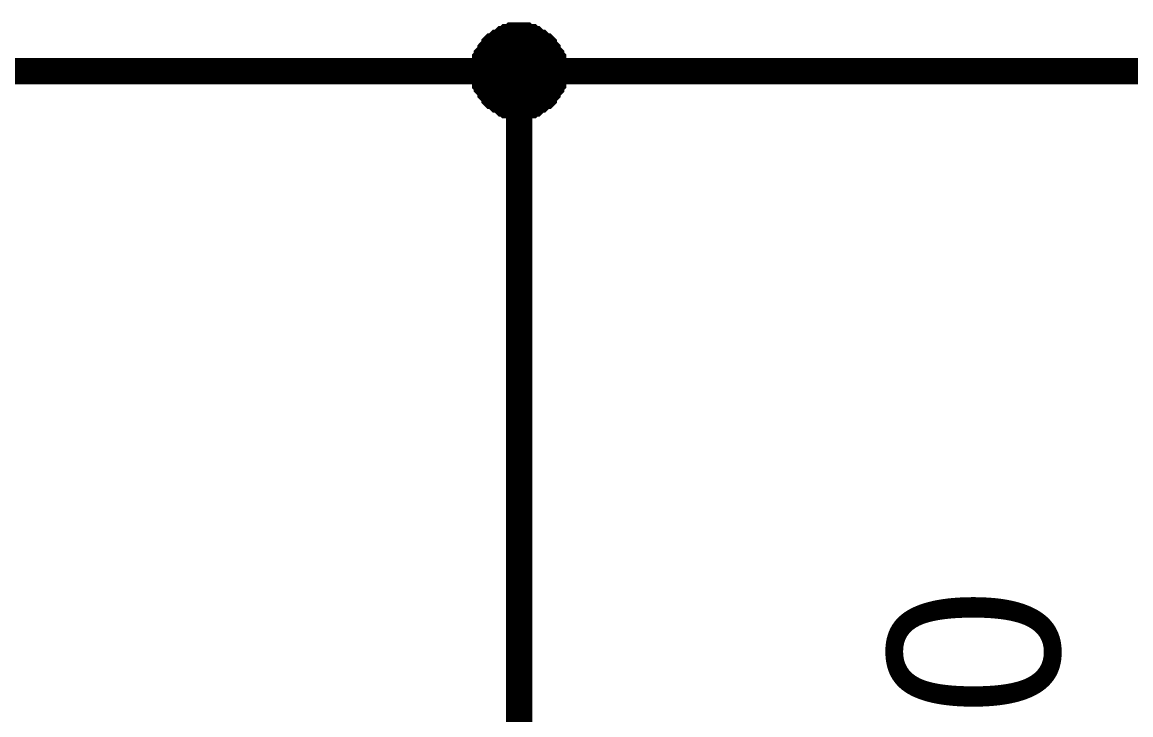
# Model space of a CAD drawing. Header units: millimetres. Extents: x 0 to 20.9, y 0 to 9.5.
# Drawn here: x 16.1774 to 16.6745, y 4.311 to 4.6216 of the extents above; entities that cross this region are included whole.
import ezdxf

# ---------------------------------------------------------------- set-up
doc = ezdxf.new("R2010")
doc.units = ezdxf.units.MM
doc.header["$MEASUREMENT"] = 0
doc.layers.add('Sheet', color=255, linetype='Continuous')

msp = doc.modelspace()

# ---------------------------------------------------------------- linework, layer by layer
at = {"layer": 'Sheet'}
for points, const_width in [([(16.38015, 4.59963), (16.38015, 4.60047), (16.38015, 4.6013), (16.38015, 4.60297), (16.38015, 4.60381), (16.38098, 4.60464), (16.38098, 4.60548), (16.38098, 4.60631), (16.38182, 4.60715), (16.38182, 4.60798), (16.38265, 4.60882), (16.38349, 4.60966), (16.38349, 4.61049), (16.38432, 4.61133), (16.38516, 4.61216), (16.38516, 4.613), (16.38599, 4.61383), (16.38683, 4.61467), (16.38767, 4.61467), (16.3885, 4.6155), (16.38934, 4.61634), (16.39017, 4.61634), (16.39101, 4.61717), (16.39184, 4.61801), (16.39268, 4.61801), (16.39351, 4.61884), (16.39435, 4.61884), (16.39518, 4.61884), (16.39602, 4.61968), (16.39685, 4.61968), (16.39853, 4.61968), (16.39936, 4.61968), (16.4002, 4.61968)], 0.0039), ([(16.38015, 4.59963), (16.38015, 4.60047), (16.38015, 4.6013), (16.38015, 4.60297), (16.38015, 4.60381), (16.38098, 4.60464), (16.38098, 4.60548), (16.38098, 4.60631), (16.38182, 4.60715), (16.38182, 4.60798), (16.38265, 4.60882), (16.38349, 4.60966), (16.38349, 4.61049), (16.38432, 4.61133), (16.38516, 4.61216), (16.38516, 4.613), (16.38599, 4.61383), (16.38683, 4.61467), (16.38767, 4.61467), (16.3885, 4.6155), (16.38934, 4.61634), (16.39017, 4.61634), (16.39101, 4.61717), (16.39184, 4.61801), (16.39268, 4.61801), (16.39351, 4.61884), (16.39435, 4.61884), (16.39518, 4.61884), (16.39602, 4.61968), (16.39685, 4.61968), (16.39853, 4.61968), (16.39936, 4.61968), (16.4002, 4.61968)], 0.0039), ([(16.38015, 4.59963), (16.38015, 4.60047), (16.38015, 4.6013), (16.38015, 4.60297), (16.38015, 4.60381), (16.38098, 4.60464), (16.38098, 4.60548), (16.38098, 4.60631), (16.38182, 4.60715), (16.38182, 4.60798), (16.38265, 4.60882), (16.38349, 4.60966), (16.38349, 4.61049), (16.38432, 4.61133), (16.38516, 4.61216), (16.38516, 4.613), (16.38599, 4.61383), (16.38683, 4.61467), (16.38767, 4.61467), (16.3885, 4.6155), (16.38934, 4.61634), (16.39017, 4.61634), (16.39101, 4.61717), (16.39184, 4.61801), (16.39268, 4.61801), (16.39351, 4.61884), (16.39435, 4.61884), (16.39518, 4.61884), (16.39602, 4.61968), (16.39685, 4.61968), (16.39853, 4.61968), (16.39936, 4.61968), (16.4002, 4.61968)], 0.0039), ([(16.38015, 4.59963), (16.38015, 4.60047), (16.38015, 4.6013), (16.38015, 4.60297), (16.38015, 4.60381), (16.38098, 4.60464), (16.38098, 4.60548), (16.38098, 4.60631), (16.38182, 4.60715), (16.38182, 4.60798), (16.38265, 4.60882), (16.38349, 4.60966), (16.38349, 4.61049), (16.38432, 4.61133), (16.38516, 4.61216), (16.38516, 4.613), (16.38599, 4.61383), (16.38683, 4.61467), (16.38767, 4.61467), (16.3885, 4.6155), (16.38934, 4.61634), (16.39017, 4.61634), (16.39101, 4.61717), (16.39184, 4.61801), (16.39268, 4.61801), (16.39351, 4.61884), (16.39435, 4.61884), (16.39518, 4.61884), (16.39602, 4.61968), (16.39685, 4.61968), (16.39853, 4.61968), (16.39936, 4.61968), (16.4002, 4.61968)], 0.0039), ([(16.38015, 4.59963), (16.38015, 4.60047), (16.38015, 4.6013), (16.38015, 4.60297), (16.38015, 4.60381), (16.38098, 4.60464), (16.38098, 4.60548), (16.38098, 4.60631), (16.38182, 4.60715), (16.38182, 4.60798), (16.38265, 4.60882), (16.38349, 4.60966), (16.38349, 4.61049), (16.38432, 4.61133), (16.38516, 4.61216), (16.38516, 4.613), (16.38599, 4.61383), (16.38683, 4.61467), (16.38767, 4.61467), (16.3885, 4.6155), (16.38934, 4.61634), (16.39017, 4.61634), (16.39101, 4.61717), (16.39184, 4.61801), (16.39268, 4.61801), (16.39351, 4.61884), (16.39435, 4.61884), (16.39518, 4.61884), (16.39602, 4.61968), (16.39685, 4.61968), (16.39853, 4.61968), (16.39936, 4.61968), (16.4002, 4.61968)], 0.0039), ([(16.38015, 4.59963), (16.38015, 4.60047), (16.38015, 4.6013), (16.38015, 4.60297), (16.38015, 4.60381), (16.38098, 4.60464), (16.38098, 4.60548), (16.38098, 4.60631), (16.38182, 4.60715), (16.38182, 4.60798), (16.38265, 4.60882), (16.38349, 4.60966), (16.38349, 4.61049), (16.38432, 4.61133), (16.38516, 4.61216), (16.38516, 4.613), (16.38599, 4.61383), (16.38683, 4.61467), (16.38767, 4.61467), (16.3885, 4.6155), (16.38934, 4.61634), (16.39017, 4.61634), (16.39101, 4.61717), (16.39184, 4.61801), (16.39268, 4.61801), (16.39351, 4.61884), (16.39435, 4.61884), (16.39518, 4.61884), (16.39602, 4.61968), (16.39685, 4.61968), (16.39853, 4.61968), (16.39936, 4.61968), (16.4002, 4.61968)], 0.0039), ([(16.38015, 4.59963), (16.38015, 4.60047), (16.38015, 4.6013), (16.38015, 4.60297), (16.38015, 4.60381), (16.38098, 4.60464), (16.38098, 4.60548), (16.38098, 4.60631), (16.38182, 4.60715), (16.38182, 4.60798), (16.38265, 4.60882), (16.38349, 4.60966), (16.38349, 4.61049), (16.38432, 4.61133), (16.38516, 4.61216), (16.38516, 4.613), (16.38599, 4.61383), (16.38683, 4.61467), (16.38767, 4.61467), (16.3885, 4.6155), (16.38934, 4.61634), (16.39017, 4.61634), (16.39101, 4.61717), (16.39184, 4.61801), (16.39268, 4.61801), (16.39351, 4.61884), (16.39435, 4.61884), (16.39518, 4.61884), (16.39602, 4.61968), (16.39685, 4.61968), (16.39853, 4.61968), (16.39936, 4.61968), (16.4002, 4.61968)], 0.0039), ([(16.38015, 4.59963), (16.38015, 4.60047), (16.38015, 4.6013), (16.38015, 4.60297), (16.38015, 4.60381), (16.38098, 4.60464), (16.38098, 4.60548), (16.38098, 4.60631), (16.38182, 4.60715), (16.38182, 4.60798), (16.38265, 4.60882), (16.38349, 4.60966), (16.38349, 4.61049), (16.38432, 4.61133), (16.38516, 4.61216), (16.38516, 4.613), (16.38599, 4.61383), (16.38683, 4.61467), (16.38767, 4.61467), (16.3885, 4.6155), (16.38934, 4.61634), (16.39017, 4.61634), (16.39101, 4.61717), (16.39184, 4.61801), (16.39268, 4.61801), (16.39351, 4.61884), (16.39435, 4.61884), (16.39518, 4.61884), (16.39602, 4.61968), (16.39685, 4.61968), (16.39853, 4.61968), (16.39936, 4.61968), (16.4002, 4.61968)], 0.0039), ([(16.4002, 4.61968), (16.4002, 4.61968)], 0.0039), ([(16.4002, 4.61968), (16.40103, 4.61968), (16.40187, 4.61968), (16.40354, 4.61968), (16.40437, 4.61968), (16.40521, 4.61884), (16.40604, 4.61884), (16.40688, 4.61884), (16.40771, 4.61801), (16.40855, 4.61801), (16.40939, 4.61717), (16.41022, 4.61634), (16.41106, 4.61634), (16.41189, 4.6155), (16.41273, 4.61467), (16.41356, 4.61467), (16.4144, 4.61383), (16.41523, 4.613), (16.41523, 4.61216), (16.41607, 4.61133), (16.4169, 4.61049), (16.4169, 4.60966), (16.41774, 4.60882), (16.41857, 4.60798), (16.41857, 4.60715), (16.41941, 4.60631), (16.41941, 4.60548), (16.41941, 4.60464), (16.42025, 4.60381), (16.42025, 4.60297), (16.42025, 4.6013), (16.42025, 4.60047), (16.42025, 4.59963)], 0.0039), ([(16.4002, 4.61968), (16.4002, 4.61968)], 0.0039), ([(16.4002, 4.61968), (16.40103, 4.61968), (16.40187, 4.61968), (16.40354, 4.61968), (16.40437, 4.61968), (16.40521, 4.61884), (16.40604, 4.61884), (16.40688, 4.61884), (16.40771, 4.61801), (16.40855, 4.61801), (16.40939, 4.61717), (16.41022, 4.61634), (16.41106, 4.61634), (16.41189, 4.6155), (16.41273, 4.61467), (16.41356, 4.61467), (16.4144, 4.61383), (16.41523, 4.613), (16.41523, 4.61216), (16.41607, 4.61133), (16.4169, 4.61049), (16.4169, 4.60966), (16.41774, 4.60882), (16.41857, 4.60798), (16.41857, 4.60715), (16.41941, 4.60631), (16.41941, 4.60548), (16.41941, 4.60464), (16.42025, 4.60381), (16.42025, 4.60297), (16.42025, 4.6013), (16.42025, 4.60047), (16.42025, 4.59963)], 0.0039), ([(16.4002, 4.61968), (16.4002, 4.61968)], 0.0039), ([(16.4002, 4.61968), (16.40103, 4.61968), (16.40187, 4.61968), (16.40354, 4.61968), (16.40437, 4.61968), (16.40521, 4.61884), (16.40604, 4.61884), (16.40688, 4.61884), (16.40771, 4.61801), (16.40855, 4.61801), (16.40939, 4.61717), (16.41022, 4.61634), (16.41106, 4.61634), (16.41189, 4.6155), (16.41273, 4.61467), (16.41356, 4.61467), (16.4144, 4.61383), (16.41523, 4.613), (16.41523, 4.61216), (16.41607, 4.61133), (16.4169, 4.61049), (16.4169, 4.60966), (16.41774, 4.60882), (16.41857, 4.60798), (16.41857, 4.60715), (16.41941, 4.60631), (16.41941, 4.60548), (16.41941, 4.60464), (16.42025, 4.60381), (16.42025, 4.60297), (16.42025, 4.6013), (16.42025, 4.60047), (16.42025, 4.59963)], 0.0039), ([(16.4002, 4.61968), (16.4002, 4.61968)], 0.0039), ([(16.4002, 4.61968), (16.40103, 4.61968), (16.40187, 4.61968), (16.40354, 4.61968), (16.40437, 4.61968), (16.40521, 4.61884), (16.40604, 4.61884), (16.40688, 4.61884), (16.40771, 4.61801), (16.40855, 4.61801), (16.40939, 4.61717), (16.41022, 4.61634), (16.41106, 4.61634), (16.41189, 4.6155), (16.41273, 4.61467), (16.41356, 4.61467), (16.4144, 4.61383), (16.41523, 4.613), (16.41523, 4.61216), (16.41607, 4.61133), (16.4169, 4.61049), (16.4169, 4.60966), (16.41774, 4.60882), (16.41857, 4.60798), (16.41857, 4.60715), (16.41941, 4.60631), (16.41941, 4.60548), (16.41941, 4.60464), (16.42025, 4.60381), (16.42025, 4.60297), (16.42025, 4.6013), (16.42025, 4.60047), (16.42025, 4.59963)], 0.0039), ([(16.4002, 4.61968), (16.4002, 4.61968)], 0.0039), ([(16.4002, 4.61968), (16.40103, 4.61968), (16.40187, 4.61968), (16.40354, 4.61968), (16.40437, 4.61968), (16.40521, 4.61884), (16.40604, 4.61884), (16.40688, 4.61884), (16.40771, 4.61801), (16.40855, 4.61801), (16.40939, 4.61717), (16.41022, 4.61634), (16.41106, 4.61634), (16.41189, 4.6155), (16.41273, 4.61467), (16.41356, 4.61467), (16.4144, 4.61383), (16.41523, 4.613), (16.41523, 4.61216), (16.41607, 4.61133), (16.4169, 4.61049), (16.4169, 4.60966), (16.41774, 4.60882), (16.41857, 4.60798), (16.41857, 4.60715), (16.41941, 4.60631), (16.41941, 4.60548), (16.41941, 4.60464), (16.42025, 4.60381), (16.42025, 4.60297), (16.42025, 4.6013), (16.42025, 4.60047), (16.42025, 4.59963)], 0.0039), ([(16.4002, 4.61968), (16.4002, 4.61968)], 0.0039), ([(16.4002, 4.61968), (16.40103, 4.61968), (16.40187, 4.61968), (16.40354, 4.61968), (16.40437, 4.61968), (16.40521, 4.61884), (16.40604, 4.61884), (16.40688, 4.61884), (16.40771, 4.61801), (16.40855, 4.61801), (16.40939, 4.61717), (16.41022, 4.61634), (16.41106, 4.61634), (16.41189, 4.6155), (16.41273, 4.61467), (16.41356, 4.61467), (16.4144, 4.61383), (16.41523, 4.613), (16.41523, 4.61216), (16.41607, 4.61133), (16.4169, 4.61049), (16.4169, 4.60966), (16.41774, 4.60882), (16.41857, 4.60798), (16.41857, 4.60715), (16.41941, 4.60631), (16.41941, 4.60548), (16.41941, 4.60464), (16.42025, 4.60381), (16.42025, 4.60297), (16.42025, 4.6013), (16.42025, 4.60047), (16.42025, 4.59963)], 0.0039), ([(16.4002, 4.61968), (16.4002, 4.61968)], 0.0039), ([(16.4002, 4.61968), (16.40103, 4.61968), (16.40187, 4.61968), (16.40354, 4.61968), (16.40437, 4.61968), (16.40521, 4.61884), (16.40604, 4.61884), (16.40688, 4.61884), (16.40771, 4.61801), (16.40855, 4.61801), (16.40939, 4.61717), (16.41022, 4.61634), (16.41106, 4.61634), (16.41189, 4.6155), (16.41273, 4.61467), (16.41356, 4.61467), (16.4144, 4.61383), (16.41523, 4.613), (16.41523, 4.61216), (16.41607, 4.61133), (16.4169, 4.61049), (16.4169, 4.60966), (16.41774, 4.60882), (16.41857, 4.60798), (16.41857, 4.60715), (16.41941, 4.60631), (16.41941, 4.60548), (16.41941, 4.60464), (16.42025, 4.60381), (16.42025, 4.60297), (16.42025, 4.6013), (16.42025, 4.60047), (16.42025, 4.59963)], 0.0039), ([(16.4002, 4.61968), (16.4002, 4.61968)], 0.0039), ([(16.4002, 4.61968), (16.40103, 4.61968), (16.40187, 4.61968), (16.40354, 4.61968), (16.40437, 4.61968), (16.40521, 4.61884), (16.40604, 4.61884), (16.40688, 4.61884), (16.40771, 4.61801), (16.40855, 4.61801), (16.40939, 4.61717), (16.41022, 4.61634), (16.41106, 4.61634), (16.41189, 4.6155), (16.41273, 4.61467), (16.41356, 4.61467), (16.4144, 4.61383), (16.41523, 4.613), (16.41523, 4.61216), (16.41607, 4.61133), (16.4169, 4.61049), (16.4169, 4.60966), (16.41774, 4.60882), (16.41857, 4.60798), (16.41857, 4.60715), (16.41941, 4.60631), (16.41941, 4.60548), (16.41941, 4.60464), (16.42025, 4.60381), (16.42025, 4.60297), (16.42025, 4.6013), (16.42025, 4.60047), (16.42025, 4.59963)], 0.0039), ([(10.40049, 4.59963), (11.00029, 4.59963), (11.40044, 4.59963), (12.00025, 4.59963), (12.40039, 4.59963), (13.0002, 4.59963), (13.40034, 4.59963), (14.00015, 4.59963), (14.40029, 4.59963), (15.0001, 4.59963), (15.40025, 4.59963), (16.00005, 4.59963), (16.4002, 4.59963), (17, 4.59963), (17.40015, 4.59963), (17.99995, 4.59963), (18.4001, 4.59963), (19.00074, 4.59963), (19.40005, 4.59963), (19.40005, 4.39997)], 0.0118), ([(16.4002, 4.59963), (16.4002, 4.39997)], 0.0118), ([(16.4002, 4.57958), (16.39936, 4.57958), (16.39853, 4.57958), (16.39685, 4.57958), (16.39602, 4.57958), (16.39518, 4.58042), (16.39435, 4.58042), (16.39351, 4.58042), (16.39268, 4.58125), (16.39184, 4.58125), (16.39101, 4.58209), (16.39017, 4.58292), (16.38934, 4.58292), (16.3885, 4.58376), (16.38767, 4.58459), (16.38683, 4.58459), (16.38599, 4.58543), (16.38516, 4.58626), (16.38516, 4.5871), (16.38432, 4.58794), (16.38349, 4.58877), (16.38349, 4.58961), (16.38265, 4.59044), (16.38182, 4.59128), (16.38182, 4.59211), (16.38098, 4.59295), (16.38098, 4.59378), (16.38098, 4.59462), (16.38015, 4.59545), (16.38015, 4.59629), (16.38015, 4.59796), (16.38015, 4.5988), (16.38015, 4.59963)], 0.0039), ([(16.38015, 4.59963), (16.38015, 4.59963)], 0.0039), ([(16.4002, 4.57958), (16.39936, 4.57958), (16.39853, 4.57958), (16.39685, 4.57958), (16.39602, 4.57958), (16.39518, 4.58042), (16.39435, 4.58042), (16.39351, 4.58042), (16.39268, 4.58125), (16.39184, 4.58125), (16.39101, 4.58209), (16.39017, 4.58292), (16.38934, 4.58292), (16.3885, 4.58376), (16.38767, 4.58459), (16.38683, 4.58459), (16.38599, 4.58543), (16.38516, 4.58626), (16.38516, 4.5871), (16.38432, 4.58794), (16.38349, 4.58877), (16.38349, 4.58961), (16.38265, 4.59044), (16.38182, 4.59128), (16.38182, 4.59211), (16.38098, 4.59295), (16.38098, 4.59378), (16.38098, 4.59462), (16.38015, 4.59545), (16.38015, 4.59629), (16.38015, 4.59796), (16.38015, 4.5988), (16.38015, 4.59963)], 0.0039), ([(16.38015, 4.59963), (16.38015, 4.59963)], 0.0039), ([(16.4002, 4.57958), (16.39936, 4.57958), (16.39853, 4.57958), (16.39685, 4.57958), (16.39602, 4.57958), (16.39518, 4.58042), (16.39435, 4.58042), (16.39351, 4.58042), (16.39268, 4.58125), (16.39184, 4.58125), (16.39101, 4.58209), (16.39017, 4.58292), (16.38934, 4.58292), (16.3885, 4.58376), (16.38767, 4.58459), (16.38683, 4.58459), (16.38599, 4.58543), (16.38516, 4.58626), (16.38516, 4.5871), (16.38432, 4.58794), (16.38349, 4.58877), (16.38349, 4.58961), (16.38265, 4.59044), (16.38182, 4.59128), (16.38182, 4.59211), (16.38098, 4.59295), (16.38098, 4.59378), (16.38098, 4.59462), (16.38015, 4.59545), (16.38015, 4.59629), (16.38015, 4.59796), (16.38015, 4.5988), (16.38015, 4.59963)], 0.0039), ([(16.38015, 4.59963), (16.38015, 4.59963)], 0.0039), ([(16.4002, 4.57958), (16.39936, 4.57958), (16.39853, 4.57958), (16.39685, 4.57958), (16.39602, 4.57958), (16.39518, 4.58042), (16.39435, 4.58042), (16.39351, 4.58042), (16.39268, 4.58125), (16.39184, 4.58125), (16.39101, 4.58209), (16.39017, 4.58292), (16.38934, 4.58292), (16.3885, 4.58376), (16.38767, 4.58459), (16.38683, 4.58459), (16.38599, 4.58543), (16.38516, 4.58626), (16.38516, 4.5871), (16.38432, 4.58794), (16.38349, 4.58877), (16.38349, 4.58961), (16.38265, 4.59044), (16.38182, 4.59128), (16.38182, 4.59211), (16.38098, 4.59295), (16.38098, 4.59378), (16.38098, 4.59462), (16.38015, 4.59545), (16.38015, 4.59629), (16.38015, 4.59796), (16.38015, 4.5988), (16.38015, 4.59963)], 0.0039), ([(16.38015, 4.59963), (16.38015, 4.59963)], 0.0039), ([(16.4002, 4.57958), (16.39936, 4.57958), (16.39853, 4.57958), (16.39685, 4.57958), (16.39602, 4.57958), (16.39518, 4.58042), (16.39435, 4.58042), (16.39351, 4.58042), (16.39268, 4.58125), (16.39184, 4.58125), (16.39101, 4.58209), (16.39017, 4.58292), (16.38934, 4.58292), (16.3885, 4.58376), (16.38767, 4.58459), (16.38683, 4.58459), (16.38599, 4.58543), (16.38516, 4.58626), (16.38516, 4.5871), (16.38432, 4.58794), (16.38349, 4.58877), (16.38349, 4.58961), (16.38265, 4.59044), (16.38182, 4.59128), (16.38182, 4.59211), (16.38098, 4.59295), (16.38098, 4.59378), (16.38098, 4.59462), (16.38015, 4.59545), (16.38015, 4.59629), (16.38015, 4.59796), (16.38015, 4.5988), (16.38015, 4.59963)], 0.0039), ([(16.38015, 4.59963), (16.38015, 4.59963)], 0.0039), ([(16.4002, 4.57958), (16.39936, 4.57958), (16.39853, 4.57958), (16.39685, 4.57958), (16.39602, 4.57958), (16.39518, 4.58042), (16.39435, 4.58042), (16.39351, 4.58042), (16.39268, 4.58125), (16.39184, 4.58125), (16.39101, 4.58209), (16.39017, 4.58292), (16.38934, 4.58292), (16.3885, 4.58376), (16.38767, 4.58459), (16.38683, 4.58459), (16.38599, 4.58543), (16.38516, 4.58626), (16.38516, 4.5871), (16.38432, 4.58794), (16.38349, 4.58877), (16.38349, 4.58961), (16.38265, 4.59044), (16.38182, 4.59128), (16.38182, 4.59211), (16.38098, 4.59295), (16.38098, 4.59378), (16.38098, 4.59462), (16.38015, 4.59545), (16.38015, 4.59629), (16.38015, 4.59796), (16.38015, 4.5988), (16.38015, 4.59963)], 0.0039), ([(16.38015, 4.59963), (16.38015, 4.59963)], 0.0039), ([(16.4002, 4.57958), (16.39936, 4.57958), (16.39853, 4.57958), (16.39685, 4.57958), (16.39602, 4.57958), (16.39518, 4.58042), (16.39435, 4.58042), (16.39351, 4.58042), (16.39268, 4.58125), (16.39184, 4.58125), (16.39101, 4.58209), (16.39017, 4.58292), (16.38934, 4.58292), (16.3885, 4.58376), (16.38767, 4.58459), (16.38683, 4.58459), (16.38599, 4.58543), (16.38516, 4.58626), (16.38516, 4.5871), (16.38432, 4.58794), (16.38349, 4.58877), (16.38349, 4.58961), (16.38265, 4.59044), (16.38182, 4.59128), (16.38182, 4.59211), (16.38098, 4.59295), (16.38098, 4.59378), (16.38098, 4.59462), (16.38015, 4.59545), (16.38015, 4.59629), (16.38015, 4.59796), (16.38015, 4.5988), (16.38015, 4.59963)], 0.0039), ([(16.38015, 4.59963), (16.38015, 4.59963)], 0.0039), ([(16.4002, 4.57958), (16.39936, 4.57958), (16.39853, 4.57958), (16.39685, 4.57958), (16.39602, 4.57958), (16.39518, 4.58042), (16.39435, 4.58042), (16.39351, 4.58042), (16.39268, 4.58125), (16.39184, 4.58125), (16.39101, 4.58209), (16.39017, 4.58292), (16.38934, 4.58292), (16.3885, 4.58376), (16.38767, 4.58459), (16.38683, 4.58459), (16.38599, 4.58543), (16.38516, 4.58626), (16.38516, 4.5871), (16.38432, 4.58794), (16.38349, 4.58877), (16.38349, 4.58961), (16.38265, 4.59044), (16.38182, 4.59128), (16.38182, 4.59211), (16.38098, 4.59295), (16.38098, 4.59378), (16.38098, 4.59462), (16.38015, 4.59545), (16.38015, 4.59629), (16.38015, 4.59796), (16.38015, 4.5988), (16.38015, 4.59963)], 0.0039), ([(16.38015, 4.59963), (16.38015, 4.59963)], 0.0039), ([(16.42025, 4.59963), (16.42025, 4.5988), (16.42025, 4.59796), (16.42025, 4.59629), (16.42025, 4.59545), (16.41941, 4.59462), (16.41941, 4.59378), (16.41941, 4.59295), (16.41857, 4.59211), (16.41857, 4.59128), (16.41774, 4.59044), (16.4169, 4.58961), (16.4169, 4.58877), (16.41607, 4.58794), (16.41523, 4.5871), (16.41523, 4.58626), (16.4144, 4.58543), (16.41356, 4.58459), (16.41273, 4.58459), (16.41189, 4.58376), (16.41106, 4.58292), (16.41022, 4.58292), (16.40939, 4.58209), (16.40855, 4.58125), (16.40771, 4.58125), (16.40688, 4.58042), (16.40604, 4.58042), (16.40521, 4.58042), (16.40437, 4.57958), (16.40354, 4.57958), (16.40187, 4.57958), (16.40103, 4.57958), (16.4002, 4.57958)], 0.0039), ([(16.42025, 4.59963), (16.42025, 4.5988), (16.42025, 4.59796), (16.42025, 4.59629), (16.42025, 4.59545), (16.41941, 4.59462), (16.41941, 4.59378), (16.41941, 4.59295), (16.41857, 4.59211), (16.41857, 4.59128), (16.41774, 4.59044), (16.4169, 4.58961), (16.4169, 4.58877), (16.41607, 4.58794), (16.41523, 4.5871), (16.41523, 4.58626), (16.4144, 4.58543), (16.41356, 4.58459), (16.41273, 4.58459), (16.41189, 4.58376), (16.41106, 4.58292), (16.41022, 4.58292), (16.40939, 4.58209), (16.40855, 4.58125), (16.40771, 4.58125), (16.40688, 4.58042), (16.40604, 4.58042), (16.40521, 4.58042), (16.40437, 4.57958), (16.40354, 4.57958), (16.40187, 4.57958), (16.40103, 4.57958), (16.4002, 4.57958)], 0.0039), ([(16.42025, 4.59963), (16.42025, 4.5988), (16.42025, 4.59796), (16.42025, 4.59629), (16.42025, 4.59545), (16.41941, 4.59462), (16.41941, 4.59378), (16.41941, 4.59295), (16.41857, 4.59211), (16.41857, 4.59128), (16.41774, 4.59044), (16.4169, 4.58961), (16.4169, 4.58877), (16.41607, 4.58794), (16.41523, 4.5871), (16.41523, 4.58626), (16.4144, 4.58543), (16.41356, 4.58459), (16.41273, 4.58459), (16.41189, 4.58376), (16.41106, 4.58292), (16.41022, 4.58292), (16.40939, 4.58209), (16.40855, 4.58125), (16.40771, 4.58125), (16.40688, 4.58042), (16.40604, 4.58042), (16.40521, 4.58042), (16.40437, 4.57958), (16.40354, 4.57958), (16.40187, 4.57958), (16.40103, 4.57958), (16.4002, 4.57958)], 0.0039), ([(16.42025, 4.59963), (16.42025, 4.5988), (16.42025, 4.59796), (16.42025, 4.59629), (16.42025, 4.59545), (16.41941, 4.59462), (16.41941, 4.59378), (16.41941, 4.59295), (16.41857, 4.59211), (16.41857, 4.59128), (16.41774, 4.59044), (16.4169, 4.58961), (16.4169, 4.58877), (16.41607, 4.58794), (16.41523, 4.5871), (16.41523, 4.58626), (16.4144, 4.58543), (16.41356, 4.58459), (16.41273, 4.58459), (16.41189, 4.58376), (16.41106, 4.58292), (16.41022, 4.58292), (16.40939, 4.58209), (16.40855, 4.58125), (16.40771, 4.58125), (16.40688, 4.58042), (16.40604, 4.58042), (16.40521, 4.58042), (16.40437, 4.57958), (16.40354, 4.57958), (16.40187, 4.57958), (16.40103, 4.57958), (16.4002, 4.57958)], 0.0039), ([(16.42025, 4.59963), (16.42025, 4.5988), (16.42025, 4.59796), (16.42025, 4.59629), (16.42025, 4.59545), (16.41941, 4.59462), (16.41941, 4.59378), (16.41941, 4.59295), (16.41857, 4.59211), (16.41857, 4.59128), (16.41774, 4.59044), (16.4169, 4.58961), (16.4169, 4.58877), (16.41607, 4.58794), (16.41523, 4.5871), (16.41523, 4.58626), (16.4144, 4.58543), (16.41356, 4.58459), (16.41273, 4.58459), (16.41189, 4.58376), (16.41106, 4.58292), (16.41022, 4.58292), (16.40939, 4.58209), (16.40855, 4.58125), (16.40771, 4.58125), (16.40688, 4.58042), (16.40604, 4.58042), (16.40521, 4.58042), (16.40437, 4.57958), (16.40354, 4.57958), (16.40187, 4.57958), (16.40103, 4.57958), (16.4002, 4.57958)], 0.0039), ([(16.42025, 4.59963), (16.42025, 4.5988), (16.42025, 4.59796), (16.42025, 4.59629), (16.42025, 4.59545), (16.41941, 4.59462), (16.41941, 4.59378), (16.41941, 4.59295), (16.41857, 4.59211), (16.41857, 4.59128), (16.41774, 4.59044), (16.4169, 4.58961), (16.4169, 4.58877), (16.41607, 4.58794), (16.41523, 4.5871), (16.41523, 4.58626), (16.4144, 4.58543), (16.41356, 4.58459), (16.41273, 4.58459), (16.41189, 4.58376), (16.41106, 4.58292), (16.41022, 4.58292), (16.40939, 4.58209), (16.40855, 4.58125), (16.40771, 4.58125), (16.40688, 4.58042), (16.40604, 4.58042), (16.40521, 4.58042), (16.40437, 4.57958), (16.40354, 4.57958), (16.40187, 4.57958), (16.40103, 4.57958), (16.4002, 4.57958)], 0.0039), ([(16.42025, 4.59963), (16.42025, 4.5988), (16.42025, 4.59796), (16.42025, 4.59629), (16.42025, 4.59545), (16.41941, 4.59462), (16.41941, 4.59378), (16.41941, 4.59295), (16.41857, 4.59211), (16.41857, 4.59128), (16.41774, 4.59044), (16.4169, 4.58961), (16.4169, 4.58877), (16.41607, 4.58794), (16.41523, 4.5871), (16.41523, 4.58626), (16.4144, 4.58543), (16.41356, 4.58459), (16.41273, 4.58459), (16.41189, 4.58376), (16.41106, 4.58292), (16.41022, 4.58292), (16.40939, 4.58209), (16.40855, 4.58125), (16.40771, 4.58125), (16.40688, 4.58042), (16.40604, 4.58042), (16.40521, 4.58042), (16.40437, 4.57958), (16.40354, 4.57958), (16.40187, 4.57958), (16.40103, 4.57958), (16.4002, 4.57958)], 0.0039), ([(16.42025, 4.59963), (16.42025, 4.5988), (16.42025, 4.59796), (16.42025, 4.59629), (16.42025, 4.59545), (16.41941, 4.59462), (16.41941, 4.59378), (16.41941, 4.59295), (16.41857, 4.59211), (16.41857, 4.59128), (16.41774, 4.59044), (16.4169, 4.58961), (16.4169, 4.58877), (16.41607, 4.58794), (16.41523, 4.5871), (16.41523, 4.58626), (16.4144, 4.58543), (16.41356, 4.58459), (16.41273, 4.58459), (16.41189, 4.58376), (16.41106, 4.58292), (16.41022, 4.58292), (16.40939, 4.58209), (16.40855, 4.58125), (16.40771, 4.58125), (16.40688, 4.58042), (16.40604, 4.58042), (16.40521, 4.58042), (16.40437, 4.57958), (16.40354, 4.57958), (16.40187, 4.57958), (16.40103, 4.57958), (16.4002, 4.57958)], 0.0039), ([(16.42025, 4.59963), (16.42025, 4.59963), (16.42025, 4.59963), (16.42025, 4.59963), (16.42025, 4.59963), (16.42025, 4.59963), (16.42025, 4.59963), (16.42025, 4.59963), (16.42025, 4.59963), (16.42025, 4.59963), (16.42025, 4.59963), (16.42025, 4.59963), (16.42025, 4.59963), (16.42025, 4.59963), (16.42025, 4.59963), (16.42025, 4.59963), (16.42025, 4.59963), (16.42025, 4.59963), (16.42025, 4.59963), (16.42025, 4.59963), (16.42025, 4.59963), (16.42025, 4.59963), (16.42025, 4.59963), (16.42025, 4.59963), (16.42025, 4.59963), (16.42025, 4.59963), (16.42025, 4.59963), (16.42025, 4.59963), (16.42025, 4.59963), (16.42025, 4.59963), (16.42025, 4.59963), (16.42025, 4.59963), (16.42025, 4.59963)], 0.0039), ([(16.42025, 4.59963), (16.42025, 4.59963)], 0.0039), ([(16.42025, 4.59963), (16.42025, 4.59963), (16.42025, 4.59963), (16.42025, 4.59963), (16.42025, 4.59963), (16.42025, 4.59963), (16.42025, 4.59963), (16.42025, 4.59963), (16.42025, 4.59963), (16.42025, 4.59963), (16.42025, 4.59963), (16.42025, 4.59963), (16.42025, 4.59963), (16.42025, 4.59963), (16.42025, 4.59963), (16.42025, 4.59963), (16.42025, 4.59963), (16.42025, 4.59963), (16.42025, 4.59963), (16.42025, 4.59963), (16.42025, 4.59963), (16.42025, 4.59963), (16.42025, 4.59963), (16.42025, 4.59963), (16.42025, 4.59963), (16.42025, 4.59963), (16.42025, 4.59963), (16.42025, 4.59963), (16.42025, 4.59963), (16.42025, 4.59963), (16.42025, 4.59963), (16.42025, 4.59963), (16.42025, 4.59963)], 0.0039), ([(16.42025, 4.59963), (16.42025, 4.59963)], 0.0039), ([(16.42025, 4.59963), (16.42025, 4.59963), (16.42025, 4.59963), (16.42025, 4.59963), (16.42025, 4.59963), (16.42025, 4.59963), (16.42025, 4.59963), (16.42025, 4.59963), (16.42025, 4.59963), (16.42025, 4.59963), (16.42025, 4.59963), (16.42025, 4.59963), (16.42025, 4.59963), (16.42025, 4.59963), (16.42025, 4.59963), (16.42025, 4.59963), (16.42025, 4.59963), (16.42025, 4.59963), (16.42025, 4.59963), (16.42025, 4.59963), (16.42025, 4.59963), (16.42025, 4.59963), (16.42025, 4.59963), (16.42025, 4.59963), (16.42025, 4.59963), (16.42025, 4.59963), (16.42025, 4.59963), (16.42025, 4.59963), (16.42025, 4.59963), (16.42025, 4.59963), (16.42025, 4.59963), (16.42025, 4.59963), (16.42025, 4.59963)], 0.0039), ([(16.42025, 4.59963), (16.42025, 4.59963)], 0.0039), ([(16.42025, 4.59963), (16.42025, 4.59963), (16.42025, 4.59963), (16.42025, 4.59963), (16.42025, 4.59963), (16.42025, 4.59963), (16.42025, 4.59963), (16.42025, 4.59963), (16.42025, 4.59963), (16.42025, 4.59963), (16.42025, 4.59963), (16.42025, 4.59963), (16.42025, 4.59963), (16.42025, 4.59963), (16.42025, 4.59963), (16.42025, 4.59963), (16.42025, 4.59963), (16.42025, 4.59963), (16.42025, 4.59963), (16.42025, 4.59963), (16.42025, 4.59963), (16.42025, 4.59963), (16.42025, 4.59963), (16.42025, 4.59963), (16.42025, 4.59963), (16.42025, 4.59963), (16.42025, 4.59963), (16.42025, 4.59963), (16.42025, 4.59963), (16.42025, 4.59963), (16.42025, 4.59963), (16.42025, 4.59963), (16.42025, 4.59963)], 0.0039), ([(16.42025, 4.59963), (16.42025, 4.59963)], 0.0039), ([(16.42025, 4.59963), (16.42025, 4.59963), (16.42025, 4.59963), (16.42025, 4.59963), (16.42025, 4.59963), (16.42025, 4.59963), (16.42025, 4.59963), (16.42025, 4.59963), (16.42025, 4.59963), (16.42025, 4.59963), (16.42025, 4.59963), (16.42025, 4.59963), (16.42025, 4.59963), (16.42025, 4.59963), (16.42025, 4.59963), (16.42025, 4.59963), (16.42025, 4.59963), (16.42025, 4.59963), (16.42025, 4.59963), (16.42025, 4.59963), (16.42025, 4.59963), (16.42025, 4.59963), (16.42025, 4.59963), (16.42025, 4.59963), (16.42025, 4.59963), (16.42025, 4.59963), (16.42025, 4.59963), (16.42025, 4.59963), (16.42025, 4.59963), (16.42025, 4.59963), (16.42025, 4.59963), (16.42025, 4.59963), (16.42025, 4.59963)], 0.0039), ([(16.42025, 4.59963), (16.42025, 4.59963)], 0.0039), ([(16.42025, 4.59963), (16.42025, 4.59963), (16.42025, 4.59963), (16.42025, 4.59963), (16.42025, 4.59963), (16.42025, 4.59963), (16.42025, 4.59963), (16.42025, 4.59963), (16.42025, 4.59963), (16.42025, 4.59963), (16.42025, 4.59963), (16.42025, 4.59963), (16.42025, 4.59963), (16.42025, 4.59963), (16.42025, 4.59963), (16.42025, 4.59963), (16.42025, 4.59963), (16.42025, 4.59963), (16.42025, 4.59963), (16.42025, 4.59963), (16.42025, 4.59963), (16.42025, 4.59963), (16.42025, 4.59963), (16.42025, 4.59963), (16.42025, 4.59963), (16.42025, 4.59963), (16.42025, 4.59963), (16.42025, 4.59963), (16.42025, 4.59963), (16.42025, 4.59963), (16.42025, 4.59963), (16.42025, 4.59963), (16.42025, 4.59963)], 0.0039), ([(16.42025, 4.59963), (16.42025, 4.59963)], 0.0039), ([(16.42025, 4.59963), (16.42025, 4.59963), (16.42025, 4.59963), (16.42025, 4.59963), (16.42025, 4.59963), (16.42025, 4.59963), (16.42025, 4.59963), (16.42025, 4.59963), (16.42025, 4.59963), (16.42025, 4.59963), (16.42025, 4.59963), (16.42025, 4.59963), (16.42025, 4.59963), (16.42025, 4.59963), (16.42025, 4.59963), (16.42025, 4.59963), (16.42025, 4.59963), (16.42025, 4.59963), (16.42025, 4.59963), (16.42025, 4.59963), (16.42025, 4.59963), (16.42025, 4.59963), (16.42025, 4.59963), (16.42025, 4.59963), (16.42025, 4.59963), (16.42025, 4.59963), (16.42025, 4.59963), (16.42025, 4.59963), (16.42025, 4.59963), (16.42025, 4.59963), (16.42025, 4.59963), (16.42025, 4.59963), (16.42025, 4.59963)], 0.0039), ([(16.42025, 4.59963), (16.42025, 4.59963)], 0.0039), ([(16.42025, 4.59963), (16.42025, 4.59963), (16.42025, 4.59963), (16.42025, 4.59963), (16.42025, 4.59963), (16.42025, 4.59963), (16.42025, 4.59963), (16.42025, 4.59963), (16.42025, 4.59963), (16.42025, 4.59963), (16.42025, 4.59963), (16.42025, 4.59963), (16.42025, 4.59963), (16.42025, 4.59963), (16.42025, 4.59963), (16.42025, 4.59963), (16.42025, 4.59963), (16.42025, 4.59963), (16.42025, 4.59963), (16.42025, 4.59963), (16.42025, 4.59963), (16.42025, 4.59963), (16.42025, 4.59963), (16.42025, 4.59963), (16.42025, 4.59963), (16.42025, 4.59963), (16.42025, 4.59963), (16.42025, 4.59963), (16.42025, 4.59963), (16.42025, 4.59963), (16.42025, 4.59963), (16.42025, 4.59963), (16.42025, 4.59963)], 0.0039), ([(16.42025, 4.59963), (16.42025, 4.59963)], 0.0039), ([(16.4002, 4.3014), (16.4002, 4.39997)], 0.0118)]:
    msp.add_lwpolyline(points, dxfattribs=dict(at, const_width=const_width))
at = {"layer": 'Sheet', "const_width": 0.02}
msp.add_lwpolyline([(16.39, 4.6, 1), (16.41, 4.6, 1)], format="xyb", close=True, dxfattribs=at)

# ---------------------------------------------------------------- texts
at = {"layer": 'Sheet'}
msp.add_text('0', height=0.07686, rotation=90, dxfattribs=at).set_placement((16.64246, 4.31059))

doc.saveas('drawing.dxf')
